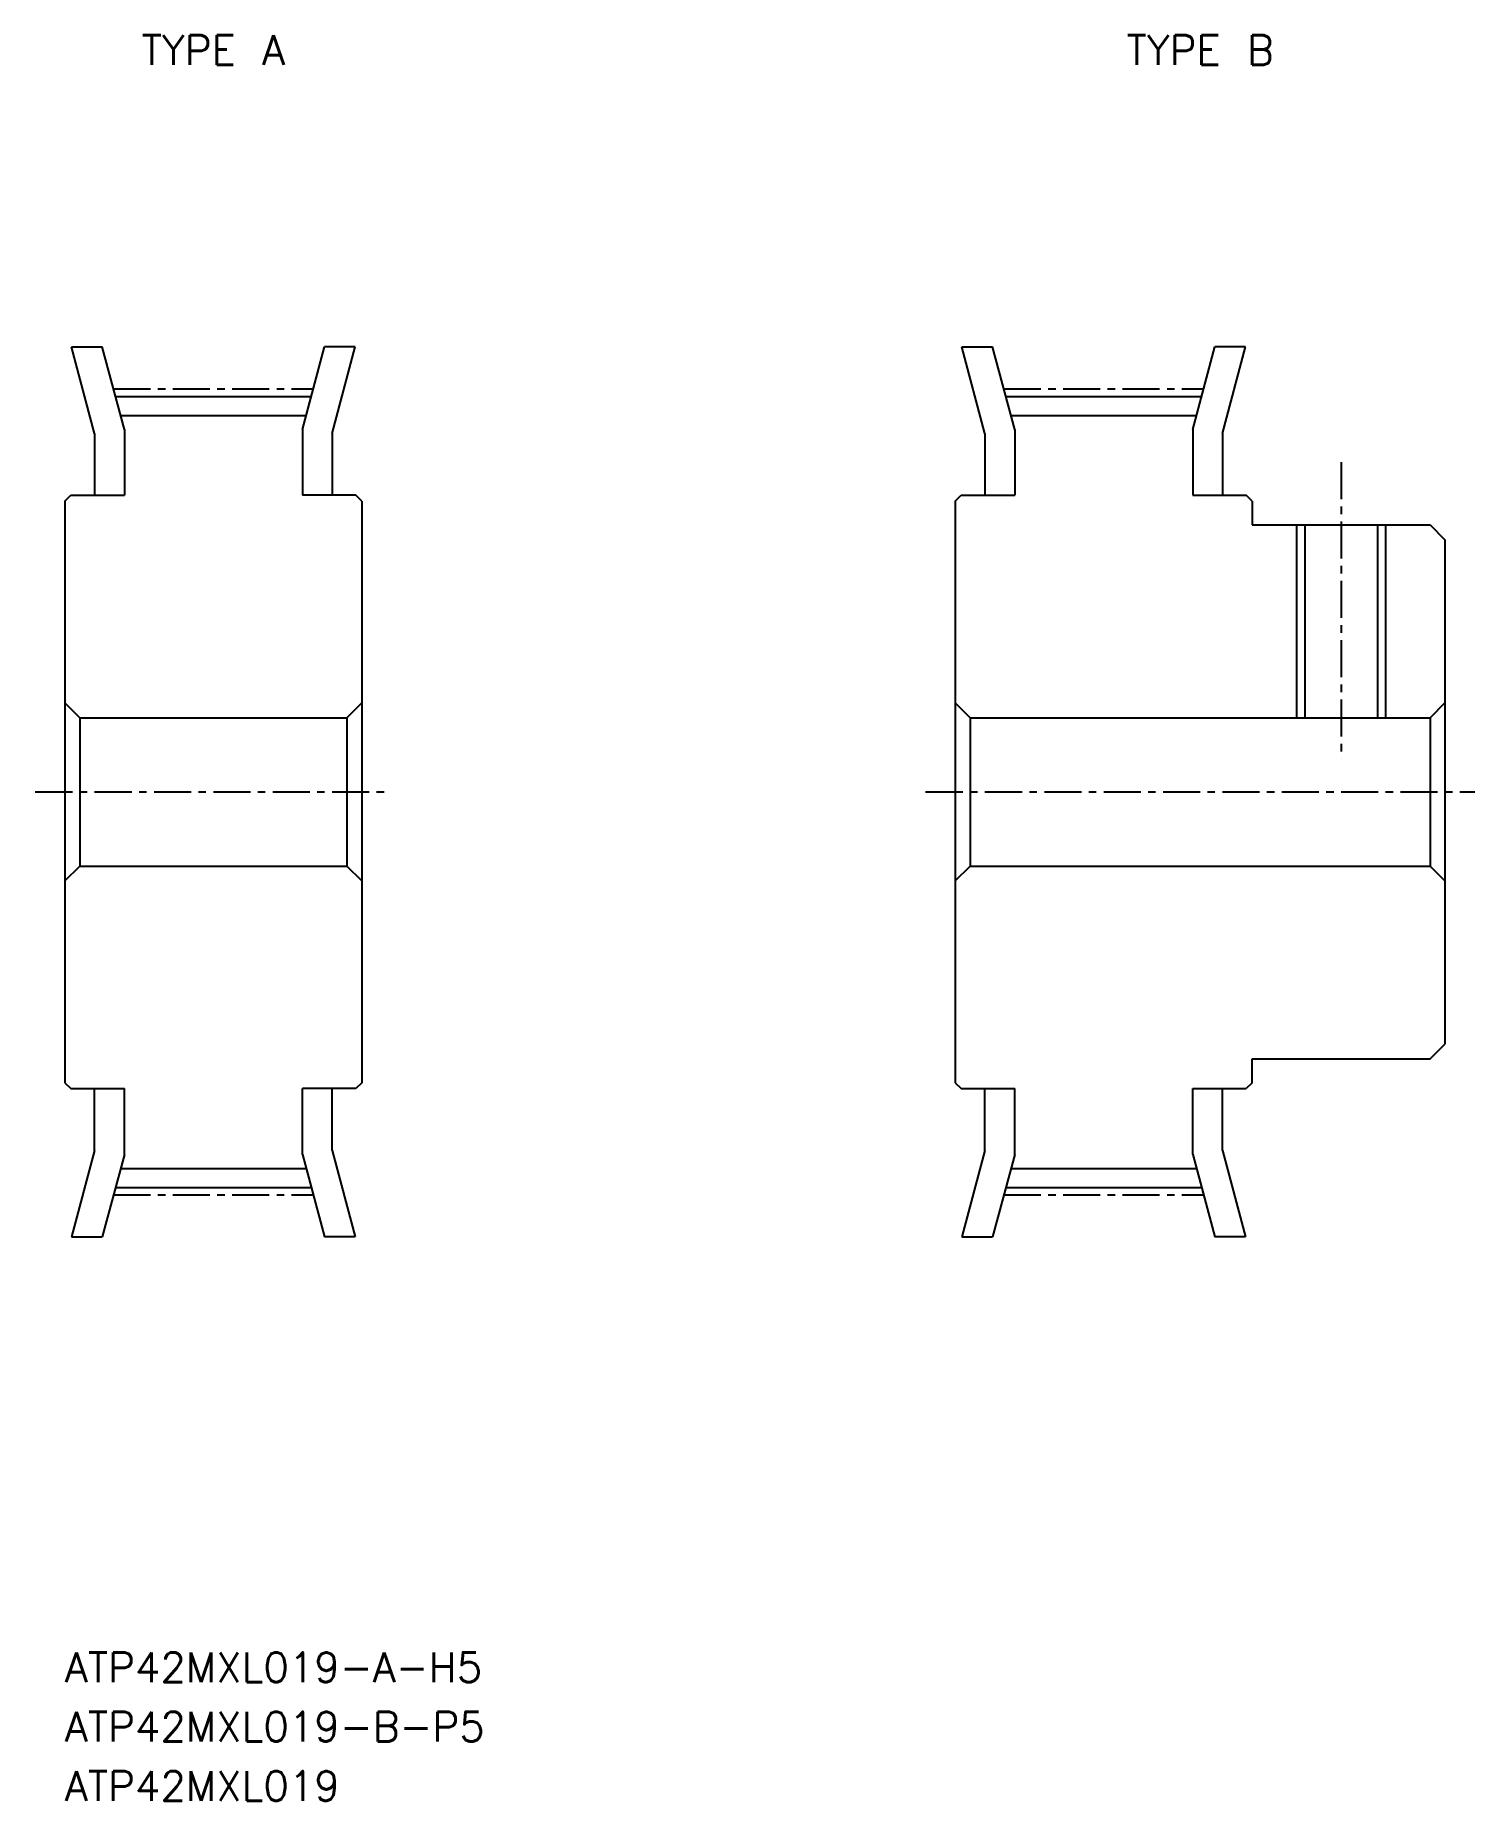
# Model space of a CAD drawing. Extents: x -230.5 to -182, y -25 to 34.5.
import ezdxf
from ezdxf.enums import TextEntityAlignment as Align

# ---------------------------------------------------------------- set-up
doc = ezdxf.new("R2010")
doc.units = 0
doc.linetypes.add('CENTER', pattern=[2, 1.25, -0.25, 0.25, -0.25])
doc.linetypes.add('DASHED', pattern=[19.05, 12.7, -6.35])
doc.layers.get('0').update_dxf_attribs({"linetype": 'CONTINUOUS'})
doc.layers.add('CENTER', color=1, linetype='CENTER')
doc.styles.add('MISUMI', font='txt.shx')

msp = doc.modelspace()

# ---------------------------------------------------------------- linework, layer by layer
at = {"color": 7, "linetype": 'CONTINUOUS'}
for p, q in [((-229.248, 23.982), (-228.213, 23.982)), ((-228.467, 21.066), (-229.248, 23.982)), ((-227.467, 21.197), (-228.213, 23.982)), ((-221.467, 21.197), (-220.721, 23.982)), ((-219.685, 23.982), (-220.721, 23.982)), ((-220.467, 21.066), (-219.685, 23.982)), ((-199.248, 23.982), (-198.213, 23.982)), ((-198.467, 21.066), (-199.248, 23.982)), ((-197.467, 21.197), (-198.213, 23.982)), ((-191.467, 21.197), (-190.721, 23.982)), ((-189.685, 23.982), (-190.721, 23.982)), ((-190.467, 21.066), (-189.685, 23.982)), ((-227.766, 22.312), (-221.167, 22.312)), ((-197.766, 22.312), (-191.167, 22.312)), ((-227.595, 21.672), (-221.339, 21.672)), ((-197.595, 21.672), (-191.339, 21.672)), ((-228.467, 21.066), (-228.467, 18.982)), ((-227.467, 21.197), (-227.467, 18.982)), ((-221.467, 21.197), (-221.467, 18.982)), ((-220.467, 21.066), (-220.467, 18.982)), ((-198.467, 21.066), (-198.467, 18.982)), ((-197.467, 21.197), (-197.467, 18.982)), ((-191.467, 21.197), (-191.467, 18.982)), ((-190.467, 21.066), (-190.467, 18.982)), ((-229.467, 18.782), (-229.267, 18.982)), ((-229.467, 18.782), (-229.467, -0.818)), ((-229.267, 18.982), (-227.467, 18.982)), ((-219.667, 18.982), (-221.467, 18.982)), ((-219.467, 18.782), (-219.667, 18.982)), ((-219.467, 18.782), (-219.467, -0.818)), ((-199.467, 18.782), (-199.267, 18.982)), ((-199.467, 18.782), (-199.467, -0.818)), ((-199.267, 18.982), (-197.467, 18.982)), ((-191.467, 18.982), (-189.667, 18.982)), ((-189.467, 18.782), (-189.667, 18.982)), ((-189.467, 18.782), (-189.467, 17.982)), ((-189.467, 17.982), (-183.467, 17.982)), ((-183.467, 17.982), (-182.967, 17.482)), ((-182.967, 17.482), (-182.967, 0.482)), ((-229.467, 12.132), (-229.467, 12.132)), ((-229.467, 11.982), (-228.967, 11.482)), ((-219.467, 11.982), (-219.967, 11.482)), ((-219.467, 12.132), (-219.467, 12.132)), ((-199.467, 12.132), (-199.467, 12.132)), ((-199.467, 11.982), (-198.967, 11.482)), ((-182.967, 11.982), (-183.467, 11.482)), ((-228.967, 11.482), (-219.967, 11.482)), ((-228.967, 11.482), (-228.967, 6.482)), ((-219.967, 11.482), (-219.967, 6.482)), ((-198.967, 11.482), (-183.467, 11.482)), ((-198.967, 11.482), (-198.967, 6.482)), ((-183.467, 11.482), (-183.467, 6.482)), ((-229.467, 8.982), (-229.467, 8.982)), ((-219.467, 8.982), (-219.467, 8.982)), ((-199.467, 8.982), (-199.467, 8.982)), ((-229.467, 5.982), (-228.967, 6.482)), ((-228.967, 6.482), (-219.967, 6.482)), ((-219.467, 5.982), (-219.967, 6.482)), ((-199.467, 5.982), (-198.967, 6.482)), ((-198.967, 6.482), (-183.467, 6.482)), ((-182.967, 5.982), (-183.467, 6.482)), ((-229.467, 5.832), (-229.467, 5.832)), ((-219.467, 5.832), (-219.467, 5.832)), ((-199.467, 5.832), (-199.467, 5.832)), ((-183.467, -0.018), (-182.967, 0.482)), ((-189.467, -0.818), (-189.467, -0.018)), ((-189.467, -0.018), (-183.467, -0.018)), ((-229.467, -0.818), (-229.267, -1.018)), ((-229.267, -1.018), (-227.467, -1.018)), ((-228.467, -3.101), (-228.467, -1.018)), ((-227.467, -3.233), (-227.467, -1.018)), ((-221.467, -3.233), (-221.467, -1.018)), ((-219.667, -1.018), (-221.467, -1.018)), ((-220.467, -3.101), (-220.467, -1.018)), ((-219.467, -0.818), (-219.667, -1.018)), ((-199.467, -0.818), (-199.267, -1.018)), ((-199.267, -1.018), (-197.467, -1.018)), ((-198.467, -3.101), (-198.467, -1.018)), ((-197.467, -3.233), (-197.467, -1.018)), ((-191.467, -3.233), (-191.467, -1.018)), ((-191.467, -1.018), (-189.667, -1.018)), ((-190.467, -3.101), (-190.467, -1.018)), ((-189.467, -0.818), (-189.667, -1.018)), ((-228.467, -3.101), (-229.248, -6.018)), ((-227.467, -3.233), (-228.213, -6.018)), ((-221.467, -3.233), (-220.721, -6.018)), ((-220.467, -3.101), (-219.685, -6.018)), ((-198.467, -3.101), (-199.248, -6.018)), ((-197.467, -3.233), (-198.213, -6.018)), ((-191.467, -3.233), (-190.721, -6.018)), ((-190.467, -3.101), (-189.685, -6.018)), ((-227.595, -3.708), (-221.339, -3.708)), ((-197.595, -3.708), (-191.339, -3.708)), ((-227.766, -4.348), (-221.167, -4.348)), ((-197.766, -4.348), (-191.167, -4.348)), ((-229.248, -6.018), (-228.213, -6.018)), ((-219.685, -6.018), (-220.721, -6.018)), ((-199.248, -6.018), (-198.213, -6.018)), ((-189.685, -6.018), (-190.721, -6.018))]:
    msp.add_line(p, q, dxfattribs=at)
at = {"color": 3, "linetype": 'DASHED'}
for p, q in [((-187.967, 17.982), (-187.967, 11.482)), ((-187.692, 17.982), (-187.692, 11.482)), ((-185.242, 17.982), (-185.242, 11.482)), ((-184.967, 17.982), (-184.967, 11.482))]:
    msp.add_line(p, q, dxfattribs=at)
at = {"layer": 'CENTER', "color": 1, "linetype": 'CENTER'}
for p, q in [((-227.834, 22.567), (-221.1, 22.567)), ((-197.834, 22.567), (-191.1, 22.567)), ((-186.467, 20.097), (-186.467, 10.097)), ((-230.467, 8.982), (-218.467, 8.982)), ((-200.467, 8.982), (-181.967, 8.982)), ((-227.834, -4.603), (-221.1, -4.603)), ((-197.834, -4.603), (-191.1, -4.603))]:
    msp.add_line(p, q, dxfattribs=at)

# ---------------------------------------------------------------- texts
at = {"color": 7, "linetype": 'CONTINUOUS', "style": 'MISUMI'}
for s, p in [('TYPE A', (-224.467, 33.982)), ('TYPE B', (-191.217, 33.982))]:
    msp.add_text(s, height=1, dxfattribs=at).set_placement(p, align=Align.MIDDLE_CENTER)
for s, p in [('ATP42MXL019-A-H5', (-229.467, -21.018)), ('ATP42MXL019-B-P5', (-229.467, -23.018)), ('ATP42MXL019', (-229.467, -25.018))]:
    msp.add_text(s, height=1, dxfattribs=at).set_placement(p)

doc.saveas('drawing.dxf')
